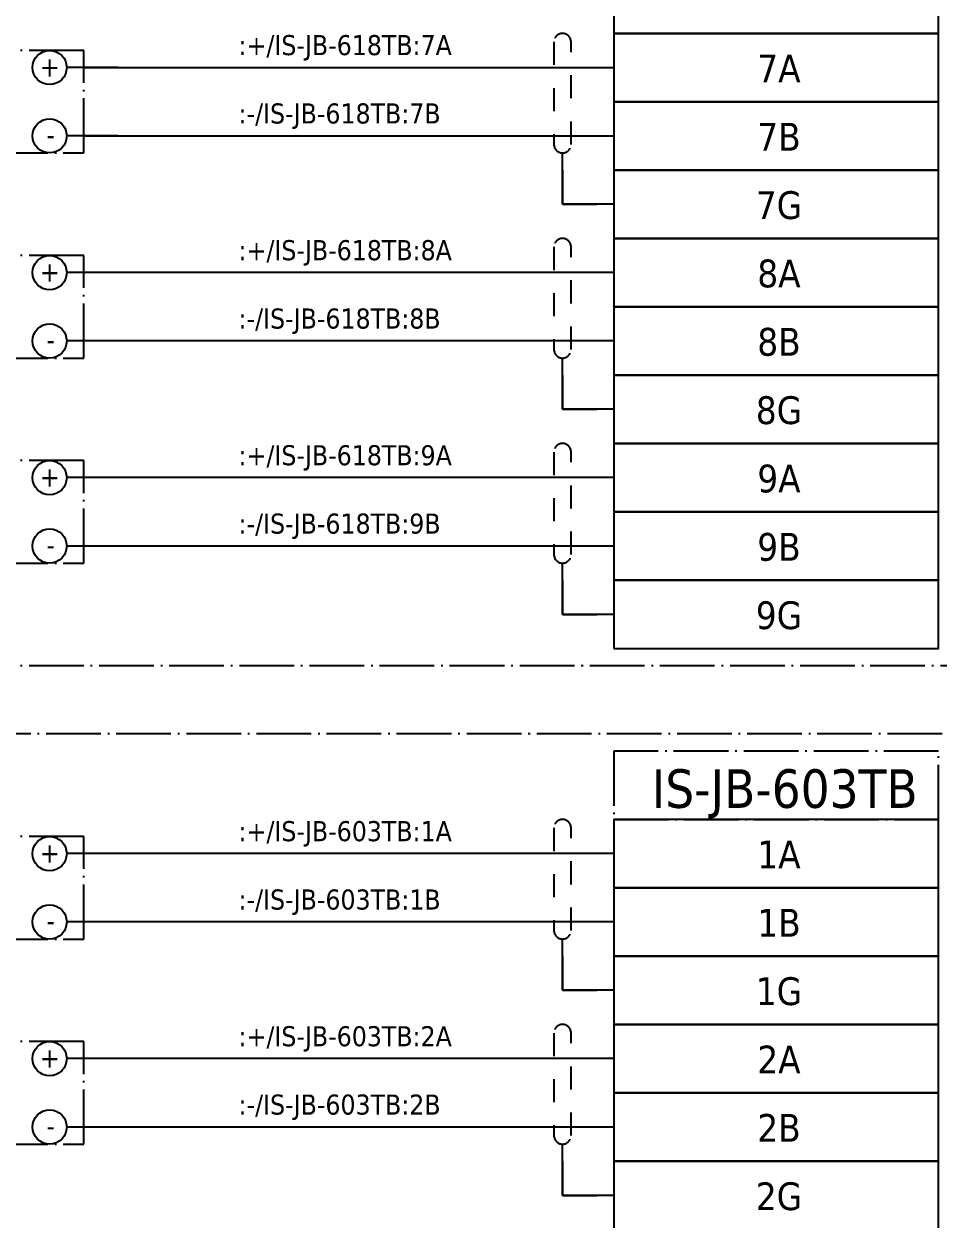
# Model space of a CAD drawing. Header units: millimetres. Extents: x 0 to 1792788, y -13 to 262234.
# Drawn here: x 35.5 to 89, y 81.6 to 151.6 of the extents above; entities that cross this region are included whole.
import ezdxf
from ezdxf.enums import TextEntityAlignment as Align

# ---------------------------------------------------------------- set-up
doc = ezdxf.new("R2010")
doc.units = ezdxf.units.MM
doc.linetypes.add('EPL_DASH', pattern=[1, 0.5, -0.5])
doc.linetypes.add('EPL_DASHDOT', pattern=[1, 0.8, -0.1, 0, -0.1])
for name, color, linetype, lineweight in [('EPLAN108', 5, 'Continuous', 35), ('EPLAN300', 5, 'Continuous', 25), ('EPLAN302', 5, 'Continuous', 25), ('EPLAN307', 134, 'EPL_DASHDOT', 25), ('EPLAN311', 7, 'Continuous', 25), ('EPLAN314', 5, 'EPL_DASH', 25), ('EPLAN400', 5, 'Continuous', 35), ('EPLAN405', 7, 'Continuous', 25), ('EPLAN421', 5, 'Continuous', 35), ('EPLAN433', 251, 'Continuous', 35), ('EPLAN500', 7, 'Continuous', 35), ('EPLAN501', 7, 'Continuous', 35), ('EPLAN502', 7, 'Continuous', 35), ('EPLAN503', 7, 'Continuous', 35), ('EPLAN504', 7, 'Continuous', 35), ('EPLAN546', 1, 'Continuous', 25)]:
    doc.layers.add(name, color=color, linetype=linetype, lineweight=lineweight)
doc.styles.add('Tahoma', font='')
doc.styles.get('Tahoma').set_extended_font_data('Tahoma')

# ---------------------------------------------------------------- blocks, each defined once
blk = doc.blocks.new('EPLSYM_LibrarySPECIAL_Symbol2_Variant0_Placement1_7')
at = {"layer": 'EPLAN307', "lineweight": 25, "ltscale": 4}
blk.add_lwpolyline([(0, -6), (34, -6), (34, 0), (0, 0)], close=True, dxfattribs=at)
at = {"layer": 'EPLAN400', "color": 5, "style": 'Tahoma'}
blk.add_attdef('88_20010', text='', height=2.2575, dxfattribs=at).set_placement((-1.5, -0.9515), align=Align.TOP_RIGHT)
at = {"layer": 'EPLAN500', "color": 7, "style": 'Tahoma'}
blk.add_attdef('88_20027', text='', height=1.6254, dxfattribs=at).set_placement((-1.5, -4.57508), align=Align.TOP_RIGHT)
at = {"layer": 'EPLAN501', "color": 7, "style": 'Tahoma'}
blk.add_attdef('88_20011', text='', height=1.6254, dxfattribs=at).set_placement((-1.5, -9.97508), align=Align.TOP_RIGHT)
at = {"layer": 'EPLAN502', "color": 7, "style": 'Tahoma'}
blk.add_attdef('88_20025', text='', height=1.6254, dxfattribs=at).set_placement((-1.5, -12.67508), align=Align.TOP_RIGHT)
at = {"layer": 'EPLAN503', "color": 7, "style": 'Tahoma'}
blk.add_attdef('88_20024', text='', height=1.6254, dxfattribs=at).set_placement((-1.5, -15.37508), align=Align.TOP_RIGHT)
at = {"layer": 'EPLAN504', "color": 7, "style": 'Tahoma'}
blk.add_attdef('88_20901[1]', text='', height=1.6254, dxfattribs=at).set_placement((-1.5, -7.27508), align=Align.TOP_RIGHT)
blk = doc.blocks.new('EPLSYM_LibrarySPECIAL_Symbol17_Variant3_Placement1')
at = {"layer": 'EPLAN302', "lineweight": 25, "ltscale": 4}
blk.add_line((4, 0), (1, 0), dxfattribs=at)
blk.add_circle((0, 0), 1, dxfattribs=at)
at = {"layer": 'EPLAN421', "color": 5, "style": 'Tahoma'}
blk.add_attdef('17_20039', text='', height=1.174, dxfattribs=at).set_placement((3, 1), align=Align.BOTTOM_RIGHT)
blk = doc.blocks.new('EPLSYM_LibrarySPECIAL_en_US_Symbol427_Variant5_Placement1_66')
at = {"layer": 'EPLAN421', "color": 5, "style": 'Tahoma'}
for tag, p in [('17_20029[1]', (-0.9525, 3.335)), ('17_20029[2]', (20.0025, 3.335))]:
    blk.add_attdef(tag, text='', height=1.1739, dxfattribs=at).set_placement(p, align=Align.BOTTOM_RIGHT)
at = {"layer": 'EPLAN433', "color": 251, "style": 'Tahoma'}
blk.add_attdef('17_20406_1', text='', height=1.6254, dxfattribs=at).set_placement((0.9525, 1.5875), align=Align.BOTTOM_RIGHT)
blk.add_attdef('17_20406', text='', height=1.6254, dxfattribs=at).set_placement((0.9525, 1.5875), align=Align.BOTTOM_LEFT)
blk = doc.blocks.new('EPLSYM_LibrarySPECIAL_en_US_Symbol427_Variant5_Placement1_67')
at = {"layer": 'EPLAN421', "color": 5, "style": 'Tahoma'}
for tag, p in [('17_20029[1]', (-0.9525, 3.335)), ('17_20029[2]', (20.0025, 3.335))]:
    blk.add_attdef(tag, text='', height=1.1739, dxfattribs=at).set_placement(p, align=Align.BOTTOM_RIGHT)
at = {"layer": 'EPLAN433', "color": 251, "style": 'Tahoma'}
blk.add_attdef('17_20406_1', text='', height=1.6254, dxfattribs=at).set_placement((0.9525, 1.5875), align=Align.BOTTOM_RIGHT)
blk.add_attdef('17_20406', text='', height=1.6254, dxfattribs=at).set_placement((0.9525, 1.5875), align=Align.BOTTOM_LEFT)
blk = doc.blocks.new('EPLSYM_LibrarySPECIAL_en_US_Symbol427_Variant5_Placement1_68')
at = {"layer": 'EPLAN421', "color": 5, "style": 'Tahoma'}
for tag, p in [('17_20029[1]', (-0.9525, 3.335)), ('17_20029[2]', (20.0025, 3.335))]:
    blk.add_attdef(tag, text='', height=1.1739, dxfattribs=at).set_placement(p, align=Align.BOTTOM_RIGHT)
at = {"layer": 'EPLAN433', "color": 251, "style": 'Tahoma'}
blk.add_attdef('17_20406_1', text='', height=1.6254, dxfattribs=at).set_placement((0.9525, 1.5875), align=Align.BOTTOM_RIGHT)
blk.add_attdef('17_20406', text='', height=1.6254, dxfattribs=at).set_placement((0.9525, 1.5875), align=Align.BOTTOM_LEFT)
blk = doc.blocks.new('EPLSYM_LibrarySPECIAL_en_US_Symbol427_Variant5_Placement1_69')
at = {"layer": 'EPLAN421', "color": 5, "style": 'Tahoma'}
for tag, p in [('17_20029[1]', (-0.9525, 3.335)), ('17_20029[2]', (20.0025, 3.335))]:
    blk.add_attdef(tag, text='', height=1.1739, dxfattribs=at).set_placement(p, align=Align.BOTTOM_RIGHT)
at = {"layer": 'EPLAN433', "color": 251, "style": 'Tahoma'}
blk.add_attdef('17_20406_1', text='', height=1.6254, dxfattribs=at).set_placement((0.9525, 1.5875), align=Align.BOTTOM_RIGHT)
blk.add_attdef('17_20406', text='', height=1.6254, dxfattribs=at).set_placement((0.9525, 1.5875), align=Align.BOTTOM_LEFT)
blk = doc.blocks.new('EPLSYM_LibrarySPECIAL_en_US_Symbol427_Variant5_Placement1_70')
at = {"layer": 'EPLAN421', "color": 5, "style": 'Tahoma'}
for tag, p in [('17_20029[1]', (-0.9525, 3.335)), ('17_20029[2]', (20.0025, 3.335))]:
    blk.add_attdef(tag, text='', height=1.1739, dxfattribs=at).set_placement(p, align=Align.BOTTOM_RIGHT)
at = {"layer": 'EPLAN433', "color": 251, "style": 'Tahoma'}
blk.add_attdef('17_20406_1', text='', height=1.6254, dxfattribs=at).set_placement((0.9525, 1.5875), align=Align.BOTTOM_RIGHT)
blk.add_attdef('17_20406', text='', height=1.6254, dxfattribs=at).set_placement((0.9525, 1.5875), align=Align.BOTTOM_LEFT)
blk = doc.blocks.new('EPLSYM_LibrarySPECIAL_en_US_Symbol427_Variant5_Placement1_71')
at = {"layer": 'EPLAN421', "color": 5, "style": 'Tahoma'}
for tag, p in [('17_20029[1]', (-0.9525, 3.335)), ('17_20029[2]', (20.0025, 3.335))]:
    blk.add_attdef(tag, text='', height=1.1739, dxfattribs=at).set_placement(p, align=Align.BOTTOM_RIGHT)
at = {"layer": 'EPLAN433', "color": 251, "style": 'Tahoma'}
blk.add_attdef('17_20406_1', text='', height=1.6254, dxfattribs=at).set_placement((0.9525, 1.5875), align=Align.BOTTOM_RIGHT)
blk.add_attdef('17_20406', text='', height=1.6254, dxfattribs=at).set_placement((0.9525, 1.5875), align=Align.BOTTOM_LEFT)
blk = doc.blocks.new('EPLSYM_LibrarySPECIAL_Symbol2_Variant0_Placement1_8')
at = {"layer": 'EPLAN307', "lineweight": 25, "ltscale": 4}
blk.add_lwpolyline([(0, -6), (34, -6), (34, 0), (0, 0)], close=True, dxfattribs=at)
at = {"layer": 'EPLAN400', "color": 5, "style": 'Tahoma'}
blk.add_attdef('88_20010', text='', height=2.2575, dxfattribs=at).set_placement((-1.5, -0.9515), align=Align.TOP_RIGHT)
at = {"layer": 'EPLAN500', "color": 7, "style": 'Tahoma'}
blk.add_attdef('88_20027', text='', height=1.6254, dxfattribs=at).set_placement((-1.5, -4.57508), align=Align.TOP_RIGHT)
at = {"layer": 'EPLAN501', "color": 7, "style": 'Tahoma'}
blk.add_attdef('88_20011', text='', height=1.6254, dxfattribs=at).set_placement((-1.5, -9.97508), align=Align.TOP_RIGHT)
at = {"layer": 'EPLAN502', "color": 7, "style": 'Tahoma'}
blk.add_attdef('88_20025', text='', height=1.6254, dxfattribs=at).set_placement((-1.5, -12.67508), align=Align.TOP_RIGHT)
at = {"layer": 'EPLAN503', "color": 7, "style": 'Tahoma'}
blk.add_attdef('88_20024', text='', height=1.6254, dxfattribs=at).set_placement((-1.5, -15.37508), align=Align.TOP_RIGHT)
at = {"layer": 'EPLAN504', "color": 7, "style": 'Tahoma'}
blk.add_attdef('88_20901[1]', text='', height=1.6254, dxfattribs=at).set_placement((-1.5, -7.27508), align=Align.TOP_RIGHT)
blk = doc.blocks.new('EPLSYM_LibrarySPECIAL_Symbol2_Variant0_Placement1_9')
at = {"layer": 'EPLAN307', "lineweight": 25, "ltscale": 4}
blk.add_lwpolyline([(0, -6), (34, -6), (34, 0), (0, 0)], close=True, dxfattribs=at)
at = {"layer": 'EPLAN400', "color": 5, "style": 'Tahoma'}
blk.add_attdef('88_20010', text='', height=2.2575, dxfattribs=at).set_placement((-1.5, -0.9515), align=Align.TOP_RIGHT)
at = {"layer": 'EPLAN500', "color": 7, "style": 'Tahoma'}
blk.add_attdef('88_20027', text='', height=1.6254, dxfattribs=at).set_placement((-1.5, -4.57508), align=Align.TOP_RIGHT)
at = {"layer": 'EPLAN501', "color": 7, "style": 'Tahoma'}
blk.add_attdef('88_20011', text='', height=1.6254, dxfattribs=at).set_placement((-1.5, -9.97508), align=Align.TOP_RIGHT)
at = {"layer": 'EPLAN502', "color": 7, "style": 'Tahoma'}
blk.add_attdef('88_20025', text='', height=1.6254, dxfattribs=at).set_placement((-1.5, -12.67508), align=Align.TOP_RIGHT)
at = {"layer": 'EPLAN503', "color": 7, "style": 'Tahoma'}
blk.add_attdef('88_20024', text='', height=1.6254, dxfattribs=at).set_placement((-1.5, -15.37508), align=Align.TOP_RIGHT)
at = {"layer": 'EPLAN504', "color": 7, "style": 'Tahoma'}
blk.add_attdef('88_20901[1]', text='', height=1.6254, dxfattribs=at).set_placement((-1.5, -7.27508), align=Align.TOP_RIGHT)
blk = doc.blocks.new('EPLSYM_LibrarySPECIAL_en_US_Symbol427_Variant5_Placement1_78')
at = {"layer": 'EPLAN421', "color": 5, "style": 'Tahoma'}
for tag, p in [('17_20029[1]', (-0.9525, 3.335)), ('17_20029[2]', (20.0025, 3.335))]:
    blk.add_attdef(tag, text='', height=1.1739, dxfattribs=at).set_placement(p, align=Align.BOTTOM_RIGHT)
at = {"layer": 'EPLAN433', "color": 251, "style": 'Tahoma'}
blk.add_attdef('17_20406_1', text='', height=1.6254, dxfattribs=at).set_placement((0.9525, 1.5875), align=Align.BOTTOM_RIGHT)
blk.add_attdef('17_20406', text='', height=1.6254, dxfattribs=at).set_placement((0.9525, 1.5875), align=Align.BOTTOM_LEFT)
blk = doc.blocks.new('EPLSYM_LibrarySPECIAL_en_US_Symbol427_Variant5_Placement1_79')
at = {"layer": 'EPLAN421', "color": 5, "style": 'Tahoma'}
for tag, p in [('17_20029[1]', (-0.9525, 3.335)), ('17_20029[2]', (20.0025, 3.335))]:
    blk.add_attdef(tag, text='', height=1.1739, dxfattribs=at).set_placement(p, align=Align.BOTTOM_RIGHT)
at = {"layer": 'EPLAN433', "color": 251, "style": 'Tahoma'}
blk.add_attdef('17_20406_1', text='', height=1.6254, dxfattribs=at).set_placement((0.9525, 1.5875), align=Align.BOTTOM_RIGHT)
blk.add_attdef('17_20406', text='', height=1.6254, dxfattribs=at).set_placement((0.9525, 1.5875), align=Align.BOTTOM_LEFT)
blk = doc.blocks.new('EPLSYM_LibrarySPECIAL_en_US_Symbol427_Variant5_Placement1_80')
at = {"layer": 'EPLAN421', "color": 5, "style": 'Tahoma'}
for tag, p in [('17_20029[1]', (-0.9525, 3.335)), ('17_20029[2]', (20.0025, 3.335))]:
    blk.add_attdef(tag, text='', height=1.1739, dxfattribs=at).set_placement(p, align=Align.BOTTOM_RIGHT)
at = {"layer": 'EPLAN433', "color": 251, "style": 'Tahoma'}
blk.add_attdef('17_20406_1', text='', height=1.6254, dxfattribs=at).set_placement((0.9525, 1.5875), align=Align.BOTTOM_RIGHT)
blk.add_attdef('17_20406', text='', height=1.6254, dxfattribs=at).set_placement((0.9525, 1.5875), align=Align.BOTTOM_LEFT)
blk = doc.blocks.new('EPLSYM_LibrarySPECIAL_Symbol5_Variant1_Placement1_8')
at = {"layer": 'EPLAN314', "ltscale": 2.7}
for p, q in [((-0.5, 6.5), (-0.5, 0.5)), ((0.5, 0.5), (0.5, 6.5))]:
    blk.add_line(p, q, dxfattribs=at)
for centre, start, end in [((0, 6.5), 0, 180), ((0, 0.5), 180, 0)]:
    blk.add_arc(centre, 0.5, start, end, dxfattribs=at)
blk = doc.blocks.new('EPLSYM_LibrarySPECIAL_Symbol5_Variant1_Placement1_9')
at = {"layer": 'EPLAN314', "ltscale": 2.7}
for p, q in [((-0.5, 6.5), (-0.5, 0.5)), ((0.5, 0.5), (0.5, 6.5))]:
    blk.add_line(p, q, dxfattribs=at)
for centre, start, end in [((0, 6.5), 0, 180), ((0, 0.5), 180, 0)]:
    blk.add_arc(centre, 0.5, start, end, dxfattribs=at)
blk = doc.blocks.new('EPLSYM_LibrarySPECIAL_Symbol5_Variant1_Placement1_10')
at = {"layer": 'EPLAN314', "ltscale": 2.7}
for p, q in [((-0.5, 6.5), (-0.5, 0.5)), ((0.5, 0.5), (0.5, 6.5))]:
    blk.add_line(p, q, dxfattribs=at)
for centre, start, end in [((0, 6.5), 0, 180), ((0, 0.5), 180, 0)]:
    blk.add_arc(centre, 0.5, start, end, dxfattribs=at)
blk = doc.blocks.new('EPLSYM_LibrarySPECIAL_en_US_Symbol427_Variant5_Placement1_81')
at = {"layer": 'EPLAN421', "color": 5, "style": 'Tahoma'}
for tag, p in [('17_20029[1]', (-0.9525, 3.335)), ('17_20029[2]', (20.0025, 3.335))]:
    blk.add_attdef(tag, text='', height=1.1739, dxfattribs=at).set_placement(p, align=Align.BOTTOM_RIGHT)
at = {"layer": 'EPLAN433', "color": 251, "style": 'Tahoma'}
blk.add_attdef('17_20406_1', text='', height=1.6254, dxfattribs=at).set_placement((0.9525, 1.5875), align=Align.BOTTOM_RIGHT)
blk.add_attdef('17_20406', text='', height=1.6254, dxfattribs=at).set_placement((0.9525, 1.5875), align=Align.BOTTOM_LEFT)
blk = doc.blocks.new('EPLSYM_LibrarySPECIAL_en_US_Symbol427_Variant5_Placement1_82')
at = {"layer": 'EPLAN421', "color": 5, "style": 'Tahoma'}
for tag, p in [('17_20029[1]', (-0.9525, 3.335)), ('17_20029[2]', (20.0025, 3.335))]:
    blk.add_attdef(tag, text='', height=1.1739, dxfattribs=at).set_placement(p, align=Align.BOTTOM_RIGHT)
at = {"layer": 'EPLAN433', "color": 251, "style": 'Tahoma'}
blk.add_attdef('17_20406_1', text='', height=1.6254, dxfattribs=at).set_placement((0.9525, 1.5875), align=Align.BOTTOM_RIGHT)
blk.add_attdef('17_20406', text='', height=1.6254, dxfattribs=at).set_placement((0.9525, 1.5875), align=Align.BOTTOM_LEFT)
blk = doc.blocks.new('EPLSYM_LibrarySPECIAL_en_US_Symbol427_Variant5_Placement1_91')
at = {"layer": 'EPLAN421', "color": 5, "style": 'Tahoma'}
for tag, p in [('17_20029[1]', (-0.9525, 3.335)), ('17_20029[2]', (20.0025, 3.335))]:
    blk.add_attdef(tag, text='', height=1.1739, dxfattribs=at).set_placement(p, align=Align.BOTTOM_RIGHT)
at = {"layer": 'EPLAN433', "color": 251, "style": 'Tahoma'}
blk.add_attdef('17_20406_1', text='', height=1.6254, dxfattribs=at).set_placement((0.9525, 1.5875), align=Align.BOTTOM_RIGHT)
blk.add_attdef('17_20406', text='', height=1.6254, dxfattribs=at).set_placement((0.9525, 1.5875), align=Align.BOTTOM_LEFT)
blk = doc.blocks.new('EPLSYM_LibrarySPECIAL_en_US_Symbol427_Variant5_Placement1_92')
at = {"layer": 'EPLAN421', "color": 5, "style": 'Tahoma'}
for tag, p in [('17_20029[1]', (-0.9525, 3.335)), ('17_20029[2]', (20.0025, 3.335))]:
    blk.add_attdef(tag, text='', height=1.1739, dxfattribs=at).set_placement(p, align=Align.BOTTOM_RIGHT)
at = {"layer": 'EPLAN433', "color": 251, "style": 'Tahoma'}
blk.add_attdef('17_20406_1', text='', height=1.6254, dxfattribs=at).set_placement((0.9525, 1.5875), align=Align.BOTTOM_RIGHT)
blk.add_attdef('17_20406', text='', height=1.6254, dxfattribs=at).set_placement((0.9525, 1.5875), align=Align.BOTTOM_LEFT)
blk = doc.blocks.new('EPLSYM_LibrarySPECIAL_Symbol2_Variant0_Placement1_11')
at = {"layer": 'EPLAN307', "lineweight": 25, "ltscale": 4}
blk.add_lwpolyline([(0, -6), (34, -6), (34, 0), (0, 0)], close=True, dxfattribs=at)
at = {"layer": 'EPLAN400', "color": 5, "style": 'Tahoma'}
blk.add_attdef('88_20010', text='', height=2.2575, dxfattribs=at).set_placement((-1.5, -0.9515), align=Align.TOP_RIGHT)
at = {"layer": 'EPLAN500', "color": 7, "style": 'Tahoma'}
blk.add_attdef('88_20027', text='', height=1.6254, dxfattribs=at).set_placement((-1.5, -4.57508), align=Align.TOP_RIGHT)
at = {"layer": 'EPLAN501', "color": 7, "style": 'Tahoma'}
blk.add_attdef('88_20011', text='', height=1.6254, dxfattribs=at).set_placement((-1.5, -9.97508), align=Align.TOP_RIGHT)
at = {"layer": 'EPLAN502', "color": 7, "style": 'Tahoma'}
blk.add_attdef('88_20025', text='', height=1.6254, dxfattribs=at).set_placement((-1.5, -12.67508), align=Align.TOP_RIGHT)
at = {"layer": 'EPLAN503', "color": 7, "style": 'Tahoma'}
blk.add_attdef('88_20024', text='', height=1.6254, dxfattribs=at).set_placement((-1.5, -15.37508), align=Align.TOP_RIGHT)
at = {"layer": 'EPLAN504', "color": 7, "style": 'Tahoma'}
blk.add_attdef('88_20901[1]', text='', height=1.6254, dxfattribs=at).set_placement((-1.5, -7.27508), align=Align.TOP_RIGHT)
blk = doc.blocks.new('EPLSYM_LibrarySPECIAL_Symbol2_Variant0_Placement1_12')
at = {"layer": 'EPLAN307', "lineweight": 25, "ltscale": 4}
blk.add_lwpolyline([(0, -6), (34, -6), (34, 0), (0, 0)], close=True, dxfattribs=at)
at = {"layer": 'EPLAN400', "color": 5, "style": 'Tahoma'}
blk.add_attdef('88_20010', text='', height=2.2575, dxfattribs=at).set_placement((-1.5, -0.9515), align=Align.TOP_RIGHT)
at = {"layer": 'EPLAN500', "color": 7, "style": 'Tahoma'}
blk.add_attdef('88_20027', text='', height=1.6254, dxfattribs=at).set_placement((-1.5, -4.57508), align=Align.TOP_RIGHT)
at = {"layer": 'EPLAN501', "color": 7, "style": 'Tahoma'}
blk.add_attdef('88_20011', text='', height=1.6254, dxfattribs=at).set_placement((-1.5, -9.97508), align=Align.TOP_RIGHT)
at = {"layer": 'EPLAN502', "color": 7, "style": 'Tahoma'}
blk.add_attdef('88_20025', text='', height=1.6254, dxfattribs=at).set_placement((-1.5, -12.67508), align=Align.TOP_RIGHT)
at = {"layer": 'EPLAN503', "color": 7, "style": 'Tahoma'}
blk.add_attdef('88_20024', text='', height=1.6254, dxfattribs=at).set_placement((-1.5, -15.37508), align=Align.TOP_RIGHT)
at = {"layer": 'EPLAN504', "color": 7, "style": 'Tahoma'}
blk.add_attdef('88_20901[1]', text='', height=1.6254, dxfattribs=at).set_placement((-1.5, -7.27508), align=Align.TOP_RIGHT)
blk = doc.blocks.new('EPLSYM_LibrarySPECIAL_en_US_Symbol427_Variant5_Placement1_95')
at = {"layer": 'EPLAN421', "color": 5, "style": 'Tahoma'}
for tag, p in [('17_20029[1]', (-0.9525, 3.335)), ('17_20029[2]', (20.0025, 3.335))]:
    blk.add_attdef(tag, text='', height=1.1739, dxfattribs=at).set_placement(p, align=Align.BOTTOM_RIGHT)
at = {"layer": 'EPLAN433', "color": 251, "style": 'Tahoma'}
blk.add_attdef('17_20406_1', text='', height=1.6254, dxfattribs=at).set_placement((0.9525, 1.5875), align=Align.BOTTOM_RIGHT)
blk.add_attdef('17_20406', text='', height=1.6254, dxfattribs=at).set_placement((0.9525, 1.5875), align=Align.BOTTOM_LEFT)
blk = doc.blocks.new('EPLSYM_LibrarySPECIAL_en_US_Symbol427_Variant5_Placement1_96')
at = {"layer": 'EPLAN421', "color": 5, "style": 'Tahoma'}
for tag, p in [('17_20029[1]', (-0.9525, 3.335)), ('17_20029[2]', (20.0025, 3.335))]:
    blk.add_attdef(tag, text='', height=1.1739, dxfattribs=at).set_placement(p, align=Align.BOTTOM_RIGHT)
at = {"layer": 'EPLAN433', "color": 251, "style": 'Tahoma'}
blk.add_attdef('17_20406_1', text='', height=1.6254, dxfattribs=at).set_placement((0.9525, 1.5875), align=Align.BOTTOM_RIGHT)
blk.add_attdef('17_20406', text='', height=1.6254, dxfattribs=at).set_placement((0.9525, 1.5875), align=Align.BOTTOM_LEFT)
blk = doc.blocks.new('EPLSYM_LibrarySPECIAL_Symbol5_Variant1_Placement1_11')
at = {"layer": 'EPLAN314', "ltscale": 2.7}
for p, q in [((-0.5, 6.5), (-0.5, 0.5)), ((0.5, 0.5), (0.5, 6.5))]:
    blk.add_line(p, q, dxfattribs=at)
for centre, start, end in [((0, 6.5), 0, 180), ((0, 0.5), 180, 0)]:
    blk.add_arc(centre, 0.5, start, end, dxfattribs=at)
blk = doc.blocks.new('EPLSYM_LibrarySPECIAL_Symbol5_Variant1_Placement1_12')
at = {"layer": 'EPLAN314', "ltscale": 2.7}
for p, q in [((-0.5, 6.5), (-0.5, 0.5)), ((0.5, 0.5), (0.5, 6.5))]:
    blk.add_line(p, q, dxfattribs=at)
for centre, start, end in [((0, 6.5), 0, 180), ((0, 0.5), 180, 0)]:
    blk.add_arc(centre, 0.5, start, end, dxfattribs=at)
blk = doc.blocks.new('EPLSYM_LibrarySPECIAL_Symbol308_Variant0_Placement0')
at = {"layer": 'EPLAN405', "color": 7, "style": 'Tahoma'}
for tag, p in [('17_31011', (1.5, 6.35)), ('17_31002', (1.5, 0.5))]:
    blk.add_attdef(tag, text='', height=1.174, dxfattribs=at).set_placement(p, align=Align.BOTTOM_LEFT)
for tag, p in [('17_31004', (1.5, 4.4)), ('17_31003', (1.5, 2.45))]:
    blk.add_attdef(tag, p, '', height=1.174, dxfattribs=at)
blk = doc.blocks.new('EPLSYM_LibrarySPECIAL_Symbol2_Variant0_Placement1_18')
at = {"layer": 'EPLAN307', "lineweight": 25, "ltscale": 4}
blk.add_lwpolyline([(0, -114), (106, -114), (106, 0), (0, 0)], close=True, dxfattribs=at)
at = {"layer": 'EPLAN400', "color": 5, "style": 'Tahoma'}
blk.add_attdef('88_20010', text='', height=2.2575, dxfattribs=at).set_placement((-1.5, -0.9515), align=Align.TOP_RIGHT)
at = {"layer": 'EPLAN500', "color": 7, "style": 'Tahoma'}
blk.add_attdef('88_20027', text='', height=1.6254, dxfattribs=at).set_placement((-1.5, -4.57508), align=Align.TOP_RIGHT)
at = {"layer": 'EPLAN501', "color": 7, "style": 'Tahoma'}
blk.add_attdef('88_20011', text='', height=1.6254, dxfattribs=at).set_placement((-1.5, -9.97508), align=Align.TOP_RIGHT)
at = {"layer": 'EPLAN502', "color": 7, "style": 'Tahoma'}
blk.add_attdef('88_20025', text='', height=1.6254, dxfattribs=at).set_placement((-1.5, -12.67508), align=Align.TOP_RIGHT)
at = {"layer": 'EPLAN503', "color": 7, "style": 'Tahoma'}
blk.add_attdef('88_20024', text='', height=1.6254, dxfattribs=at).set_placement((-1.5, -15.37508), align=Align.TOP_RIGHT)
at = {"layer": 'EPLAN504', "color": 7, "style": 'Tahoma'}
blk.add_attdef('88_20901[1]', text='', height=1.6254, dxfattribs=at).set_placement((-1.5, -7.27508), align=Align.TOP_RIGHT)
blk = doc.blocks.new('EPLSYM_LibrarySPECIAL_Symbol2_Variant0_Placement1_20')
at = {"layer": 'EPLAN307', "lineweight": 25, "ltscale": 4}
blk.add_lwpolyline([(0, -90), (119, -90), (119, 0), (0, 0)], close=True, dxfattribs=at)
at = {"layer": 'EPLAN400', "color": 5, "style": 'Tahoma'}
blk.add_attdef('88_20010', text='', height=2.2575, dxfattribs=at).set_placement((-1.5, -0.9515), align=Align.TOP_RIGHT)
at = {"layer": 'EPLAN500', "color": 7, "style": 'Tahoma'}
blk.add_attdef('88_20027', text='', height=1.6254, dxfattribs=at).set_placement((-1.5, -4.57508), align=Align.TOP_RIGHT)
at = {"layer": 'EPLAN501', "color": 7, "style": 'Tahoma'}
blk.add_attdef('88_20011', text='', height=1.6254, dxfattribs=at).set_placement((-1.5, -9.97508), align=Align.TOP_RIGHT)
at = {"layer": 'EPLAN502', "color": 7, "style": 'Tahoma'}
blk.add_attdef('88_20025', text='', height=1.6254, dxfattribs=at).set_placement((-1.5, -12.67508), align=Align.TOP_RIGHT)
at = {"layer": 'EPLAN503', "color": 7, "style": 'Tahoma'}
blk.add_attdef('88_20024', text='', height=1.6254, dxfattribs=at).set_placement((-1.5, -15.37508), align=Align.TOP_RIGHT)
at = {"layer": 'EPLAN504', "color": 7, "style": 'Tahoma'}
blk.add_attdef('88_20901[1]', text='', height=1.6254, dxfattribs=at).set_placement((-1.5, -7.27508), align=Align.TOP_RIGHT)

msp = doc.modelspace()

# ---------------------------------------------------------------- linework, layer by layer
at = {"layer": 'EPLAN300', "lineweight": 25, "ltscale": 4}
for points in [[(70, 151), (89, 151), (89, 155), (70, 155)], [(70, 147), (89, 147), (89, 151), (70, 151)], [(70, 143), (89, 143), (89, 147), (70, 147)], [(70, 139), (89, 139), (89, 143), (70, 143)], [(70, 135), (89, 135), (89, 139), (70, 139)], [(70, 131), (89, 131), (89, 135), (70, 135)], [(70, 127), (89, 127), (89, 131), (70, 131)], [(70, 123), (89, 123), (89, 127), (70, 127)], [(70, 119), (89, 119), (89, 123), (70, 123)], [(70, 115), (89, 115), (89, 119), (70, 119)], [(70, 101), (89, 101), (89, 105), (70, 105)], [(70, 97), (89, 97), (89, 101), (70, 101)], [(70, 93), (89, 93), (89, 97), (70, 97)], [(70, 89), (89, 89), (89, 93), (70, 93)], [(70, 85), (89, 85), (89, 89), (70, 89)], [(70, 81), (89, 81), (89, 85), (70, 85)]]:
    msp.add_lwpolyline(points, close=True, dxfattribs=at)
at = {"layer": 'EPLAN307', "lineweight": 25, "ltscale": 4}
msp.add_lwpolyline([(70, 105), (89, 105), (89, 109), (70, 109)], close=True, dxfattribs=at)
at = {"layer": 'EPLAN311', "ltscale": 4}
for p, q in [((39, 149), (70, 149)), ((39, 145), (70, 145)), ((70, 137), (39, 137)), ((70, 133), (39, 133)), ((70, 125), (39, 125)), ((70, 121), (39, 121)), ((70, 103), (39, 103)), ((70, 99), (39, 99)), ((70, 91), (39, 91)), ((70, 87), (39, 87))]:
    msp.add_line(p, q, dxfattribs=at)
at = {"layer": 'EPLAN311', "color": 1, "linetype": 'Continuous', "lineweight": 25, "ltscale": 4}
for p, q in [((67, 143), (67, 141)), ((67, 141), (69, 141)), ((67, 131), (67, 129)), ((67, 129), (69, 129)), ((67, 119), (67, 117)), ((67, 117), (69, 117)), ((67, 97), (67, 95)), ((67, 95), (69, 95)), ((67, 85), (67, 83)), ((67, 83), (69, 83))]:
    msp.add_line(p, q, dxfattribs=at)
at = {"layer": 'EPLAN546', "ltscale": 4}
for p, q in [((67, 141), (67, 144)), ((70, 141), (67, 141)), ((67, 129), (67, 132)), ((70, 129), (67, 129)), ((67, 117), (67, 120)), ((70, 117), (67, 117)), ((67, 95), (67, 98)), ((70, 95), (67, 95)), ((67, 83), (67, 86)), ((70, 83), (67, 83))]:
    msp.add_line(p, q, dxfattribs=at)

# ---------------------------------------------------------------- block references
for name, p in [('EPLSYM_LibrarySPECIAL_Symbol2_Variant0_Placement1_18', (3, 228)), ('EPLSYM_LibrarySPECIAL_Symbol5_Variant1_Placement1_8', (67, 144)), ('EPLSYM_LibrarySPECIAL_Symbol2_Variant0_Placement1_7', (5, 150)), ('EPLSYM_LibrarySPECIAL_Symbol5_Variant1_Placement1_9', (67, 132)), ('EPLSYM_LibrarySPECIAL_Symbol2_Variant0_Placement1_8', (5, 138)), ('EPLSYM_LibrarySPECIAL_Symbol5_Variant1_Placement1_10', (67, 120)), ('EPLSYM_LibrarySPECIAL_Symbol2_Variant0_Placement1_9', (5, 126)), ('EPLSYM_LibrarySPECIAL_Symbol2_Variant0_Placement1_20', (3, 110)), ('EPLSYM_LibrarySPECIAL_Symbol5_Variant1_Placement1_11', (67, 98)), ('EPLSYM_LibrarySPECIAL_Symbol2_Variant0_Placement1_12', (5, 104)), ('EPLSYM_LibrarySPECIAL_Symbol5_Variant1_Placement1_12', (67, 86)), ('EPLSYM_LibrarySPECIAL_Symbol2_Variant0_Placement1_11', (5, 92))]:
    msp.add_blockref(name, p)
ref = msp.add_blockref('EPLSYM_LibrarySPECIAL_Symbol308_Variant0_Placement0', (48, 149))
ref.add_attrib('17_31011', ':+/IS-JB-618TB:7A', dxfattribs={"layer": 'EPLAN405', "color": 7, "height": 1.1739, "style": 'Tahoma'}).set_placement((48.055, 149.374), align=Align.BOTTOM_LEFT)
ref = msp.add_blockref('EPLSYM_LibrarySPECIAL_Symbol17_Variant3_Placement1', (37, 149))
ref.add_attrib('17_20039', '+', dxfattribs={"layer": 'EPLAN421', "color": 5, "height": 1.174, "style": 'Tahoma'}).set_placement((37.591, 148.117), align=Align.BOTTOM_RIGHT)
ref = msp.add_blockref('EPLSYM_LibrarySPECIAL_en_US_Symbol427_Variant5_Placement1_66', (70, 149))
ref.add_attrib('17_20011', '7A', dxfattribs={"layer": 'EPLAN501', "color": 7, "height": 1.6254, "style": 'Tahoma'}).set_placement((79.661, 147.65), align=Align.BOTTOM_CENTER)
ref = msp.add_blockref('EPLSYM_LibrarySPECIAL_Symbol308_Variant0_Placement0', (48, 145))
ref.add_attrib('17_31011', ':-/IS-JB-618TB:7B', dxfattribs={"layer": 'EPLAN405', "color": 7, "height": 1.1739, "style": 'Tahoma'}).set_placement((48.055, 145.374), align=Align.BOTTOM_LEFT)
ref = msp.add_blockref('EPLSYM_LibrarySPECIAL_Symbol17_Variant3_Placement1', (37, 145))
ref.add_attrib('17_20039', '-', dxfattribs={"layer": 'EPLAN421', "color": 5, "height": 1.174, "style": 'Tahoma'}).set_placement((37.316, 144.132), align=Align.BOTTOM_RIGHT)
ref = msp.add_blockref('EPLSYM_LibrarySPECIAL_en_US_Symbol427_Variant5_Placement1_67', (70, 145))
ref.add_attrib('17_20011', '7B', dxfattribs={"layer": 'EPLAN501', "color": 7, "height": 1.6254, "style": 'Tahoma'}).set_placement((79.661, 143.65), align=Align.BOTTOM_CENTER)
ref = msp.add_blockref('EPLSYM_LibrarySPECIAL_en_US_Symbol427_Variant5_Placement1_78', (70, 141))
ref.add_attrib('17_20011', '7G', dxfattribs={"layer": 'EPLAN501', "color": 7, "height": 1.6254, "style": 'Tahoma'}).set_placement((79.661, 139.65), align=Align.BOTTOM_CENTER)
ref = msp.add_blockref('EPLSYM_LibrarySPECIAL_Symbol308_Variant0_Placement0', (48, 137))
ref.add_attrib('17_31011', ':+/IS-JB-618TB:8A', dxfattribs={"layer": 'EPLAN405', "color": 7, "height": 1.1739, "style": 'Tahoma'}).set_placement((48.055, 137.374), align=Align.BOTTOM_LEFT)
ref = msp.add_blockref('EPLSYM_LibrarySPECIAL_Symbol17_Variant3_Placement1', (37, 137))
ref.add_attrib('17_20039', '+', dxfattribs={"layer": 'EPLAN421', "color": 5, "height": 1.174, "style": 'Tahoma'}).set_placement((37.591, 136.117), align=Align.BOTTOM_RIGHT)
ref = msp.add_blockref('EPLSYM_LibrarySPECIAL_en_US_Symbol427_Variant5_Placement1_68', (70, 137))
ref.add_attrib('17_20011', '8A', dxfattribs={"layer": 'EPLAN501', "color": 7, "height": 1.6254, "style": 'Tahoma'}).set_placement((79.661, 135.65), align=Align.BOTTOM_CENTER)
ref = msp.add_blockref('EPLSYM_LibrarySPECIAL_Symbol308_Variant0_Placement0', (48, 133))
ref.add_attrib('17_31011', ':-/IS-JB-618TB:8B', dxfattribs={"layer": 'EPLAN405', "color": 7, "height": 1.1739, "style": 'Tahoma'}).set_placement((48.055, 133.374), align=Align.BOTTOM_LEFT)
ref = msp.add_blockref('EPLSYM_LibrarySPECIAL_Symbol17_Variant3_Placement1', (37, 133))
ref.add_attrib('17_20039', '-', dxfattribs={"layer": 'EPLAN421', "color": 5, "height": 1.174, "style": 'Tahoma'}).set_placement((37.316, 132.132), align=Align.BOTTOM_RIGHT)
ref = msp.add_blockref('EPLSYM_LibrarySPECIAL_en_US_Symbol427_Variant5_Placement1_69', (70, 133))
ref.add_attrib('17_20011', '8B', dxfattribs={"layer": 'EPLAN501', "color": 7, "height": 1.6254, "style": 'Tahoma'}).set_placement((79.661, 131.65), align=Align.BOTTOM_CENTER)
ref = msp.add_blockref('EPLSYM_LibrarySPECIAL_en_US_Symbol427_Variant5_Placement1_79', (70, 129))
ref.add_attrib('17_20011', '8G', dxfattribs={"layer": 'EPLAN501', "color": 7, "height": 1.6254, "style": 'Tahoma'}).set_placement((79.661, 127.65), align=Align.BOTTOM_CENTER)
ref = msp.add_blockref('EPLSYM_LibrarySPECIAL_Symbol308_Variant0_Placement0', (48, 125))
ref.add_attrib('17_31011', ':+/IS-JB-618TB:9A', dxfattribs={"layer": 'EPLAN405', "color": 7, "height": 1.1739, "style": 'Tahoma'}).set_placement((48.055, 125.374), align=Align.BOTTOM_LEFT)
ref = msp.add_blockref('EPLSYM_LibrarySPECIAL_Symbol17_Variant3_Placement1', (37, 125))
ref.add_attrib('17_20039', '+', dxfattribs={"layer": 'EPLAN421', "color": 5, "height": 1.174, "style": 'Tahoma'}).set_placement((37.591, 124.117), align=Align.BOTTOM_RIGHT)
ref = msp.add_blockref('EPLSYM_LibrarySPECIAL_en_US_Symbol427_Variant5_Placement1_70', (70, 125))
ref.add_attrib('17_20011', '9A', dxfattribs={"layer": 'EPLAN501', "color": 7, "height": 1.6254, "style": 'Tahoma'}).set_placement((79.661, 123.65), align=Align.BOTTOM_CENTER)
ref = msp.add_blockref('EPLSYM_LibrarySPECIAL_Symbol308_Variant0_Placement0', (48, 121))
ref.add_attrib('17_31011', ':-/IS-JB-618TB:9B', dxfattribs={"layer": 'EPLAN405', "color": 7, "height": 1.1739, "style": 'Tahoma'}).set_placement((48.055, 121.374), align=Align.BOTTOM_LEFT)
ref = msp.add_blockref('EPLSYM_LibrarySPECIAL_Symbol17_Variant3_Placement1', (37, 121))
ref.add_attrib('17_20039', '-', dxfattribs={"layer": 'EPLAN421', "color": 5, "height": 1.174, "style": 'Tahoma'}).set_placement((37.316, 120.132), align=Align.BOTTOM_RIGHT)
ref = msp.add_blockref('EPLSYM_LibrarySPECIAL_en_US_Symbol427_Variant5_Placement1_71', (70, 121))
ref.add_attrib('17_20011', '9B', dxfattribs={"layer": 'EPLAN501', "color": 7, "height": 1.6254, "style": 'Tahoma'}).set_placement((79.661, 119.65), align=Align.BOTTOM_CENTER)
ref = msp.add_blockref('EPLSYM_LibrarySPECIAL_en_US_Symbol427_Variant5_Placement1_80', (70, 117))
ref.add_attrib('17_20011', '9G', dxfattribs={"layer": 'EPLAN501', "color": 7, "height": 1.6254, "style": 'Tahoma'}).set_placement((79.661, 115.65), align=Align.BOTTOM_CENTER)
ref = msp.add_blockref('EPLSYM_LibrarySPECIAL_Symbol308_Variant0_Placement0', (48, 103))
ref.add_attrib('17_31011', ':+/IS-JB-603TB:1A', dxfattribs={"layer": 'EPLAN405', "color": 7, "height": 1.1739, "style": 'Tahoma'}).set_placement((48.055, 103.374), align=Align.BOTTOM_LEFT)
ref = msp.add_blockref('EPLSYM_LibrarySPECIAL_Symbol17_Variant3_Placement1', (37, 103))
ref.add_attrib('17_20039', '+', dxfattribs={"layer": 'EPLAN421', "color": 5, "height": 1.174, "style": 'Tahoma'}).set_placement((37.591, 102.117), align=Align.BOTTOM_RIGHT)
ref = msp.add_blockref('EPLSYM_LibrarySPECIAL_en_US_Symbol427_Variant5_Placement1_91', (70, 103))
ref.add_attrib('17_20011', '1A', dxfattribs={"layer": 'EPLAN501', "color": 7, "height": 1.6254, "style": 'Tahoma'}).set_placement((79.661, 101.65), align=Align.BOTTOM_CENTER)
ref = msp.add_blockref('EPLSYM_LibrarySPECIAL_Symbol308_Variant0_Placement0', (48, 99))
ref.add_attrib('17_31011', ':-/IS-JB-603TB:1B', dxfattribs={"layer": 'EPLAN405', "color": 7, "height": 1.1739, "style": 'Tahoma'}).set_placement((48.055, 99.374), align=Align.BOTTOM_LEFT)
ref = msp.add_blockref('EPLSYM_LibrarySPECIAL_Symbol17_Variant3_Placement1', (37, 99))
ref.add_attrib('17_20039', '-', dxfattribs={"layer": 'EPLAN421', "color": 5, "height": 1.174, "style": 'Tahoma'}).set_placement((37.316, 98.132), align=Align.BOTTOM_RIGHT)
ref = msp.add_blockref('EPLSYM_LibrarySPECIAL_en_US_Symbol427_Variant5_Placement1_92', (70, 99))
ref.add_attrib('17_20011', '1B', dxfattribs={"layer": 'EPLAN501', "color": 7, "height": 1.6254, "style": 'Tahoma'}).set_placement((79.661, 97.65), align=Align.BOTTOM_CENTER)
ref = msp.add_blockref('EPLSYM_LibrarySPECIAL_en_US_Symbol427_Variant5_Placement1_95', (70, 95))
ref.add_attrib('17_20011', '1G', dxfattribs={"layer": 'EPLAN501', "color": 7, "height": 1.6254, "style": 'Tahoma'}).set_placement((79.661, 93.65), align=Align.BOTTOM_CENTER)
ref = msp.add_blockref('EPLSYM_LibrarySPECIAL_Symbol308_Variant0_Placement0', (48, 91))
ref.add_attrib('17_31011', ':+/IS-JB-603TB:2A', dxfattribs={"layer": 'EPLAN405', "color": 7, "height": 1.1739, "style": 'Tahoma'}).set_placement((48.055, 91.374), align=Align.BOTTOM_LEFT)
ref = msp.add_blockref('EPLSYM_LibrarySPECIAL_Symbol17_Variant3_Placement1', (37, 91))
ref.add_attrib('17_20039', '+', dxfattribs={"layer": 'EPLAN421', "color": 5, "height": 1.174, "style": 'Tahoma'}).set_placement((37.591, 90.117), align=Align.BOTTOM_RIGHT)
ref = msp.add_blockref('EPLSYM_LibrarySPECIAL_en_US_Symbol427_Variant5_Placement1_81', (70, 91))
ref.add_attrib('17_20011', '2A', dxfattribs={"layer": 'EPLAN501', "color": 7, "height": 1.6254, "style": 'Tahoma'}).set_placement((79.661, 89.65), align=Align.BOTTOM_CENTER)
ref = msp.add_blockref('EPLSYM_LibrarySPECIAL_Symbol308_Variant0_Placement0', (48, 87))
ref.add_attrib('17_31011', ':-/IS-JB-603TB:2B', dxfattribs={"layer": 'EPLAN405', "color": 7, "height": 1.1739, "style": 'Tahoma'}).set_placement((48.055, 87.374), align=Align.BOTTOM_LEFT)
ref = msp.add_blockref('EPLSYM_LibrarySPECIAL_Symbol17_Variant3_Placement1', (37, 87))
ref.add_attrib('17_20039', '-', dxfattribs={"layer": 'EPLAN421', "color": 5, "height": 1.174, "style": 'Tahoma'}).set_placement((37.316, 86.132), align=Align.BOTTOM_RIGHT)
ref = msp.add_blockref('EPLSYM_LibrarySPECIAL_en_US_Symbol427_Variant5_Placement1_82', (70, 87))
ref.add_attrib('17_20011', '2B', dxfattribs={"layer": 'EPLAN501', "color": 7, "height": 1.6254, "style": 'Tahoma'}).set_placement((79.661, 85.65), align=Align.BOTTOM_CENTER)
ref = msp.add_blockref('EPLSYM_LibrarySPECIAL_en_US_Symbol427_Variant5_Placement1_96', (70, 83))
ref.add_attrib('17_20011', '2G', dxfattribs={"layer": 'EPLAN501', "color": 7, "height": 1.6254, "style": 'Tahoma'}).set_placement((79.661, 81.65), align=Align.BOTTOM_CENTER)

# ---------------------------------------------------------------- texts
at = {"layer": 'EPLAN108', "color": 5, "style": 'Tahoma'}
msp.add_text('IS-JB-603TB', height=2.2575, dxfattribs=at).set_placement((80, 105), align=Align.BOTTOM_CENTER)

doc.saveas('drawing.dxf')
